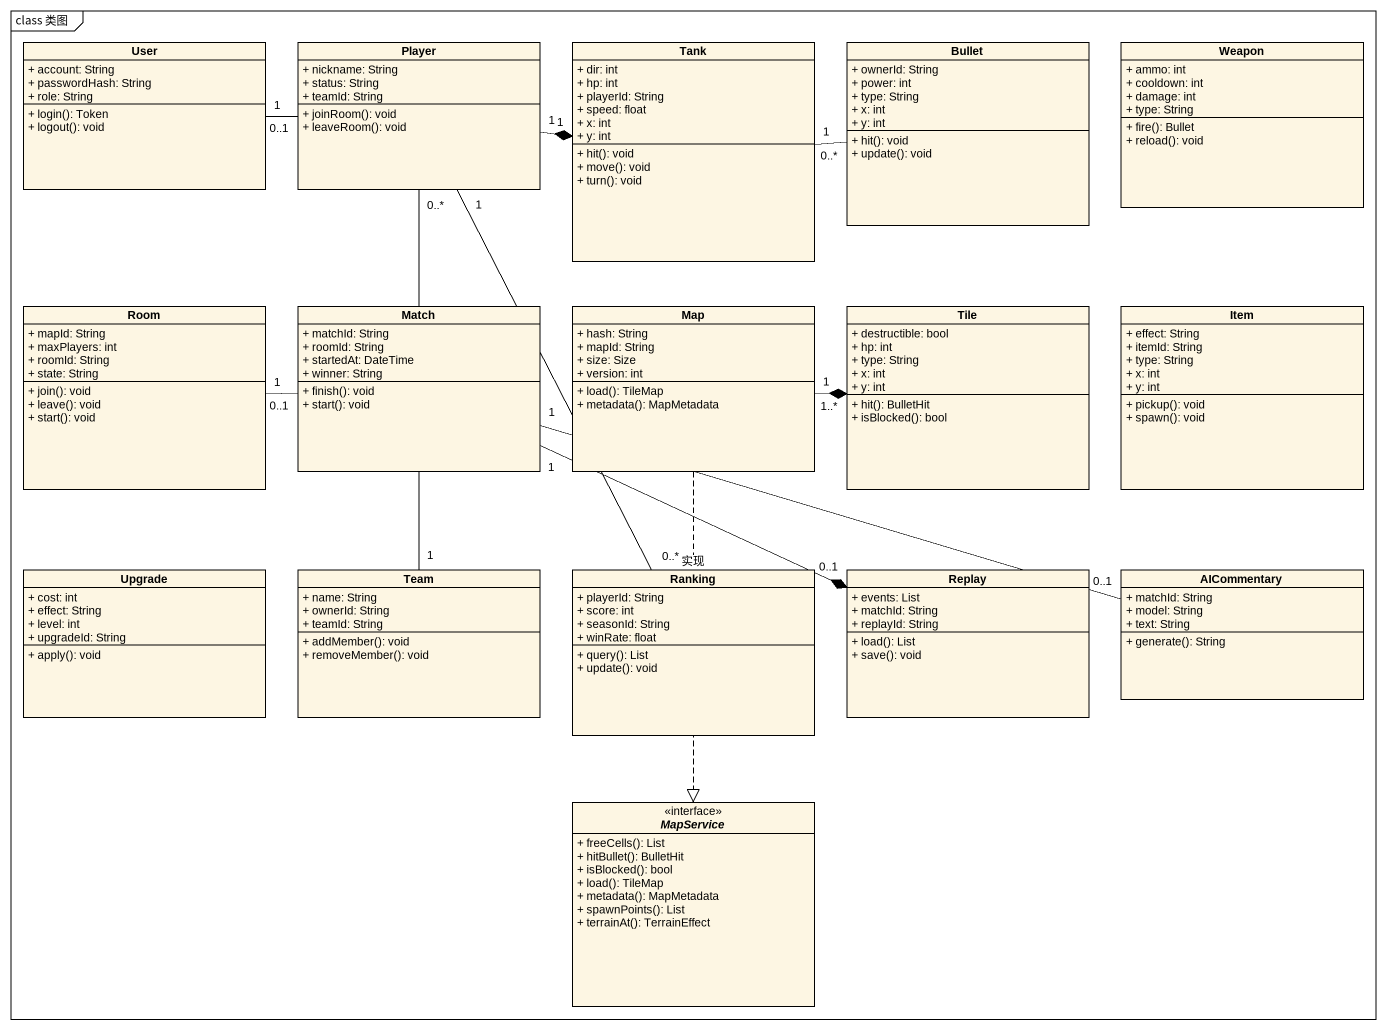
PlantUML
@startuml
mainframe class 类图
hide circle
hide empty members
skinparam classAttributeIconSize 0
class User {
  + account: String
  + passwordHash: String
  + role: String
  + login(): Token
  + logout(): void
}
class Player {
  + nickname: String
  + status: String
  + teamId: String
  + joinRoom(): void
  + leaveRoom(): void
}
class Tank {
  + dir: int
  + hp: int
  + playerId: String
  + speed: float
  + x: int
  + y: int
  + hit(): void
  + move(): void
  + turn(): void
}
class Bullet {
  + ownerId: String
  + power: int
  + type: String
  + x: int
  + y: int
  + hit(): void
  + update(): void
}
class Weapon {
  + ammo: int
  + cooldown: int
  + damage: int
  + type: String
  + fire(): Bullet
  + reload(): void
}
class Room {
  + mapId: String
  + maxPlayers: int
  + roomId: String
  + state: String
  + join(): void
  + leave(): void
  + start(): void
}
class Match {
  + matchId: String
  + roomId: String
  + startedAt: DateTime
  + winner: String
  + finish(): void
  + start(): void
}
class "Map" as Map_ {
  + hash: String
  + mapId: String
  + size: Size
  + version: int
  + load(): TileMap
  + metadata(): MapMetadata
}
class Tile {
  + destructible: bool
  + hp: int
  + type: String
  + x: int
  + y: int
  + hit(): BulletHit
  + isBlocked(): bool
}
class Item {
  + effect: String
  + itemId: String
  + type: String
  + x: int
  + y: int
  + pickup(): void
  + spawn(): void
}
class Upgrade {
  + cost: int
  + effect: String
  + level: int
  + upgradeId: String
  + apply(): void
}
class Team {
  + name: String
  + ownerId: String
  + teamId: String
  + addMember(): void
  + removeMember(): void
}
class Ranking {
  + playerId: String
  + score: int
  + seasonId: String
  + winRate: float
  + query(): List
  + update(): void
}
class Replay {
  + events: List
  + matchId: String
  + replayId: String
  + load(): List
  + save(): void
}
class AICommentary {
  + matchId: String
  + model: String
  + text: String
  + generate(): String
}
interface MapService {
  + freeCells(): List
  + hitBullet(): BulletHit
  + isBlocked(): bool
  + load(): TileMap
  + metadata(): MapMetadata
  + spawnPoints(): List
  + terrainAt(): TerrainEffect
}
User "1" -right- "0..1" Player
Player "1" -right-* "1" Tank
Player "1" -- "0..*" Ranking
Tank "1" -right- "0..*" Bullet
Room "1" -right- "0..1" Match
Match "1" -right-* "0..1" Replay
Match "1" -right- "0..1" AICommentary
Map_ "1" -right-* "1..*" Tile
Map_ ..|> MapService : 实现
Team "1" -up- "0..*" Player
@enduml
